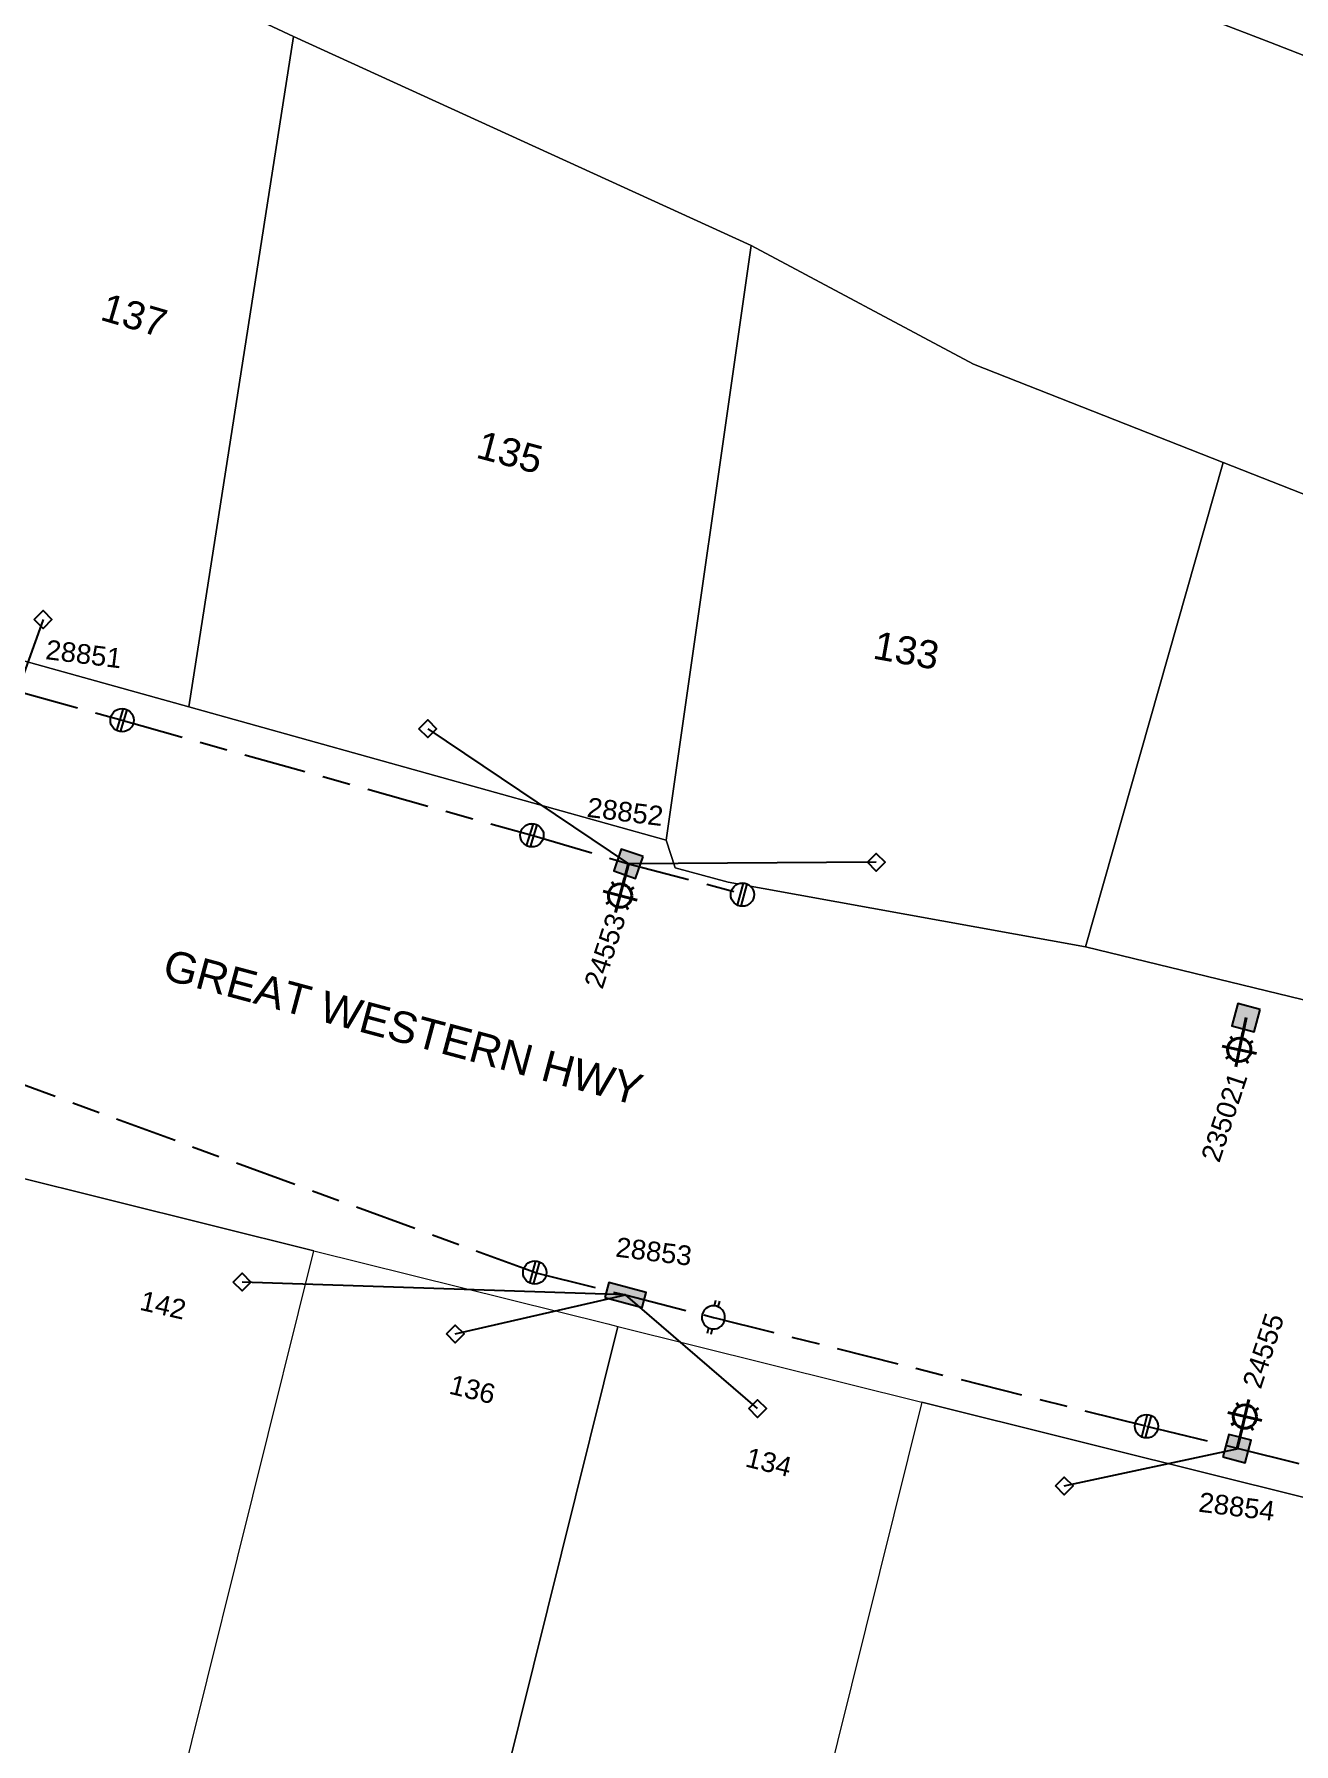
# Model space of a CAD drawing. Header units: metres. Extents: x 287062 to 288920, y 6261941 to 6263050.
# Drawn here: x 287905.2 to 287986.1, y 6262446 to 6262555.7 of the extents above; entities that cross this region are included whole.
import ezdxf
from ezdxf.enums import TextEntityAlignment as Align

# ---------------------------------------------------------------- set-up
doc = ezdxf.new("R2010")
doc.units = ezdxf.units.M
doc.linetypes.add('Cable Exist UG', pattern=[8.2, 4, -1.2, 1.8, -1.2])
doc.layers.get('0').update_dxf_attribs({"color": 6})
for name, color, linetype, lineweight in [('Cadastre Buildings_SP_EXT', 9, 'Continuous', 5), ('Cadastre Land Parcels_SP_EXT', 9, 'Continuous', 5), ('Cadastre Roads_SP_EXT', 9, 'Continuous', 5)]:
    doc.layers.add(name, color=color, linetype=linetype, lineweight=lineweight)
for name, color, linetype in [('Equip_LV_EXT', 7, 'Continuous'), ('Equip_SP_SL_EXT', 7, 'Continuous'), ('Mains_LV_EXT', 7, 'Continuous'), ('Services_SP_EXT', 7, 'Continuous'), ('SupportsUG_SP_LV_EXT', 7, 'Continuous'), ('SupportsUG_SP_LV_SL_EXT', 7, 'Continuous')]:
    doc.layers.add(name, color=color, linetype=linetype)
doc.styles.add('COLUMN_LABEL', font='arial.ttf')
doc.styles.add('iecARIAL', font='arial.ttf', dxfattribs={"height": 2})
doc.styles.add('POLE_LABEL', font='arial.ttf')
doc.styles.get("Standard").update_dxf_attribs({"font": 'arial.ttf'})

# ---------------------------------------------------------------- blocks, each defined once
blk = doc.blocks.new('COLUMN_EXT')
blk.add_hatch(color=256).paths.add_polyline_path([(-1.49, 1.48), (-1.49, -1.49), (1.48, -1.49), (1.48, 1.48)])
blk.add_lwpolyline([(-1.49, -1.49), (1.48, -1.49), (1.48, 1.48), (-1.49, 1.48)], close=True)
for tag, height, style, flags, p in [('ASSET_NUM', 2.5, 'COLUMN_LABEL', 8, (2, 2)), ('STRUCTURE_PLANT_NUMBER', 0.2, 'POLE_LABEL', 9, (1.81, 0.03)), ('STREET_CODE', 0.2, 'COLUMN_LABEL', 9, (1.81, -0.2))]:
    blk.add_attdef(tag, text='', height=height, dxfattribs=dict(style=style, flags=flags)).set_placement(p, align=Align.MIDDLE_LEFT)
at = {"flags": 1}
blk.add_attdef('Z', (1.81, -2.35), '', height=0.2, dxfattribs=at)
at = {"flags": 9}
for tag, p in [('COLUMN_TYPE', (1.81, -0.4)), ('OWNED_BY', (1.81, -0.6)), ('STATE', (1.81, -0.8)), ('USAGE', (1.81, -1)), ('STREETNAME', (1.81, -1.6)), ('SUBURB', (1.81, -1.8)), ('LEGEND', (1.81, -1.2)), ('LOCATION', (1.81, -1.4)), ('NOTES', (1.81, -2))]:
    blk.add_attdef(tag, text='', height=0.2, dxfattribs=at).set_placement(p, align=Align.MIDDLE_LEFT)
blk = doc.blocks.new('PILLAR_EXT')
blk.add_hatch(color=256).paths.add_polyline_path([(-2.475, 0.99), (-2.475, -0.99), (2.475, -0.99), (2.475, 0.99)])
blk.add_lwpolyline([(-2.475, -0.99), (2.475, -0.99), (2.475, 0.99), (-2.475, 0.99)], close=True)
at = {"style": 'iecARIAL', "flags": 8}
blk.add_attdef('ASSET_NUM', (1.5, 3.5), '', height=2.5, dxfattribs=at)
for tag, p, flags in [('OWNED_BY', (0, -0.2), 9), ('STATE', (0, -0.4), 9), ('SUPPORT_TYPE', (0, -0.6), 9), ('STREETNAME', (0, -1.8), 9), ('SUBURB', (0, -2), 1), ('USAGE', (0, -0.8), 9), ('LEGEND', (0, -1), 9), ('LOCATION', (0, -1.2), 9), ('NOTES', (0, -1.4), 9), ('PARENT', (0, -1.6), 9)]:
    blk.add_attdef(tag, p, '', height=0.2, dxfattribs=dict(flags=flags))
blk = doc.blocks.new('SL_LANTERN_EXT')
at = {"lineweight": 40}
for p, q in [((-1.46, 5.68), (-1.06, 5.28)), ((0, 1.97), (0, 6.47)), ((1.46, 5.68), (1.06, 5.28)), ((-2.25, 4.22), (2.25, 4.22)), ((-1.46, 2.76), (-1.06, 3.16)), ((0, 0), (0, 2.72)), ((1.46, 2.76), (1.06, 3.16))]:
    blk.add_line(p, q, dxfattribs=at)
blk.add_circle((0, 4.22), 1.5, dxfattribs=at)
at = {"style": 'iecARIAL', "flags": 8}
blk.add_attdef('ASSET_NUM', (1.5, 1.5), '', height=2.5, dxfattribs=at)
for tag, p, height, flags in [('OPERATING_VOLTAGE', (0.98, -1.65), 0.2, 9), ('ORIENTATION', (0.98, -1.85), 0.2, 9), ('OWNED_BY', (0.98, -2.05), 0.2, 9), ('STATE', (0.98, -2.25), 0.2, 9), ('CONSTRUCTED_VOLTAGE', (0.98, -0.65), 0.2, 9), ('CONTROL_TYPE', (0.98, -0.85), 0.2, 9), ('LANTERN_PURPOSE', (0.98, -1.05), 0.2, 9), ('LANTERN_TYPE', (0.98, -1.25), 0.2, 9), ('NO_PHASES', (0.98, -1.45), 0.2, 9), ('LNUMBER', (2.18, -3.25), 2.5, 8), ('USAGE', (0.98, -2.45), 0.2, 9), ('CEXIST', (0.98, -2.65), 0.2, 9), ('CNEW', (0.98, -2.85), 0.2, 9), ('CNUMBER', (0.98, -3.05), 0.2, 9), ('CREMOVE', (0.98, -3.25), 0.2, 9), ('CREPLACE', (0.98, -3.45), 0.2, 9), ('LKINGHEIGHT', (0.98, -3.65), 0.2, 9), ('LBRACKET', (0.98, -3.85), 0.2, 9), ('LBRACKETVOCAB', (0.98, -4.05), 0.2, 9), ('LCATEGORY', (0.98, -4.25), 0.2, 9), ('LCHARGE1', (0.98, -4.45), 0.2, 9), ('LCHARGE1PERCENT', (0.98, -4.65), 0.2, 9), ('LCHARGE2', (0.98, -4.85), 0.2, 9), ('LCHARGE2PERCENT', (0.98, -5.05), 0.2, 9), ('LCHARGE3', (0.98, -5.25), 0.2, 9), ('LCHARGE3PERCENT', (0.98, -5.45), 0.2, 9), ('LEXIST', (0.98, -5.65), 0.2, 9), ('LLAMP', (0.98, -5.85), 0.2, 9), ('LLAMPVOCAB', (0.98, -6.05), 0.2, 9), ('LMAST', (0.98, -6.25), 0.2, 9), ('LMASTVOCAB', (0.98, -6.45), 0.2, 9), ('LNEW', (0.98, -6.65), 0.2, 9), ('LANTNUMBER', (0.98, -6.85), 0.2, 9), ('LOUTREACH', (0.98, -7.25), 0.2, 9), ('LOUTREACHVOCAB', (0.98, -7.45), 0.2, 9), ('LRATECODE', (0.98, -7.65), 0.2, 9), ('LREMOVE', (0.98, -7.85), 0.2, 9), ('LREPLACE', (0.98, -8.05), 0.2, 9), ('LTYPE', (0.98, -8.25), 0.2, 9), ('LTYPEVOCAB', (0.98, -8.45), 0.2, 9), ('LEGEND', (0.98, -8.65), 0.2, 9), ('LOCATION', (0.98, -8.85), 0.2, 9), ('STREETNAME', (0.98, -9.25), 0.2, 9), ('SUBURB', (0.98, -9.45), 0.2, 1), ('NOTES', (0.98, -9.05), 0.2, 9)]:
    blk.add_attdef(tag, p, '', height=height, dxfattribs=dict(flags=flags))
blk = doc.blocks.new('CCP_EXT')
at = {"flags": 9}
for tag, p in [('STATE', (0, -1.8)), ('LEGEND', (0, -1.4)), ('LIFE_SUPPORT', (0, -1.6)), ('NOTES', (0, -2))]:
    blk.add_attdef(tag, text='', height=0.2, dxfattribs=at).set_placement(p, align=Align.MIDDLE_LEFT)
blk.add_wipeout([(0, 0.57), (0.57, 0), (0, -0.57), (-0.57, 0)])
blk.add_lwpolyline([(-0.57, 0), (0, 0.57), (0.57, 0), (0, -0.57), (-0.57, 0)])
at = {"flags": 1}
blk.add_attdef('Z', (0, 0), '', height=0.2, dxfattribs=at)
at = {"flags": 9}
for tag, p in [('CCP_TYPE', (0, 0)), ('CONSTRUCTED_VOLTAGE', (0, -0.2)), ('OPERATING_VOLTAGE', (0, -0.6)), ('ORIENTATION', (0, -0.8)), ('OWNED_BY', (0, -1)), ('NO_PHASES', (0, -0.4)), ('USAGE', (0, -1.2))]:
    blk.add_attdef(tag, text='', height=0.2, dxfattribs=at).set_placement(p, align=Align.MIDDLE_LEFT)
blk = doc.blocks.new('LV_UG_LINKS_CLOSED_EXT')
blk.add_wipeout([(-1.06, 1.06), (-1.18, 0.92), (-1.29, 0.76), (-1.37, 0.59), (-1.43, 0.42), (-1.48, 0.23), (-1.49, 0.05), (-1.49, -0.14), (-1.46, -0.33), (-1.41, -0.51), (-1.33, -0.68), (-1.24, -0.84), (-1.12, -0.99), (-0.99, -1.12), (-0.84, -1.24), (-0.68, -1.33), (-0.51, -1.41), (-0.33, -1.46), (-0.14, -1.49), (0.05, -1.49), (0.23, -1.48), (0.42, -1.43), (0.59, -1.37), (0.76, -1.29), (0.92, -1.18), (1.06, -1.06), (1.18, -0.92), (1.29, -0.76), (1.37, -0.59), (1.43, -0.42), (1.48, -0.23), (1.49, -0.05), (1.49, 0.14), (1.46, 0.33), (1.41, 0.51), (1.33, 0.68), (1.24, 0.84), (1.12, 0.99), (0.99, 1.12), (0.84, 1.24), (0.68, 1.33), (0.51, 1.41), (0.33, 1.46), (0.14, 1.49), (-0.05, 1.49), (-0.23, 1.48), (-0.42, 1.43), (-0.59, 1.37), (-0.76, 1.29), (-0.92, 1.18)])
for p, q in [((-0.25, -1.48), (-0.25, 1.48)), ((0.25, -1.48), (0.25, 1.48))]:
    blk.add_line(p, q)
blk.add_circle((0, 0), 1.5)
at = {"flags": 9}
for tag, p in [('ACTUAL_STATUS', (0, 0)), ('CONSTRUCTED_VOLTAGE', (0, -0.2)), ('OPERATING_VOLTAGE', (0, -0.6)), ('ORIENTATION', (0, -0.8)), ('STATE', (0, -1)), ('SWITCH_TYPE', (0, -1.2)), ('NO_PHASES', (0, -0.4)), ('USAGE', (0, -1.4)), ('NOTES', (0, -1.6))]:
    blk.add_attdef(tag, text='', height=0.2, dxfattribs=at).set_placement(p, align=Align.MIDDLE_LEFT)
at = {"flags": 1}
blk.add_attdef('Z', (0, 0), '', height=0.2, dxfattribs=at)
blk = doc.blocks.new('LV_UG_LINKS_OPEN_EXT')
for p, q in [((-0.25, 1.47), (-0.25, 2.22)), ((0.25, 1.47), (0.25, 2.22)), ((-0.25, -1.47), (-0.25, -2.22)), ((0.25, -1.47), (0.25, -2.22))]:
    blk.add_line(p, q)
at = {"flags": 9}
for tag, p in [('ACTUAL_STATUS', (0, 0)), ('CONSTRUCTED_VOLTAGE', (0, -0.2)), ('OPERATING_VOLTAGE', (0, -0.6)), ('ORIENTATION', (0, -0.8)), ('STATE', (0, -1)), ('SWITCH_TYPE', (0, -1.2)), ('NO_PHASES', (0, -0.4)), ('USAGE', (0, -1.4)), ('NOTES', (0, -1.6))]:
    blk.add_attdef(tag, text='', height=0.2, dxfattribs=at).set_placement(p, align=Align.MIDDLE_LEFT)
at = {"flags": 1}
blk.add_attdef('Z', (0, 0), '', height=0.2, dxfattribs=at)
blk.add_wipeout([(-0.25, 1.47), (-0.43, 1.43), (-0.61, 1.36), (-0.77, 1.28), (-0.93, 1.17), (-1.07, 1.05), (-1.19, 0.9), (-1.29, 0.75), (-1.38, 0.58), (-1.44, 0.4), (-1.48, 0.22), (-1.49, 0.03), (-1.49, -0.16), (-1.45, -0.34), (-1.4, -0.52), (-1.32, -0.69), (-1.23, -0.85), (-1.11, -1), (-0.98, -1.13), (-0.83, -1.24), (-0.66, -1.34), (-0.49, -1.41), (-0.31, -1.46), (-0.13, -1.49), (0.06, -1.49), (0.25, -1.47), (0.43, -1.43), (0.61, -1.36), (0.77, -1.28), (0.93, -1.17), (1.07, -1.05), (1.19, -0.9), (1.29, -0.75), (1.38, -0.58), (1.44, -0.4), (1.48, -0.22), (1.49, -0.03), (1.49, 0.16), (1.45, 0.34), (1.4, 0.52), (1.32, 0.69), (1.23, 0.85), (1.11, 1), (0.98, 1.13), (0.83, 1.24), (0.66, 1.34), (0.49, 1.41), (0.31, 1.46), (0.13, 1.49), (-0.06, 1.49)])
blk.add_lwpolyline([(0, -1.49, 1), (0, 1.49, 1)], format="xyb", close=True)

msp = doc.modelspace()

# ---------------------------------------------------------------- linework, layer by layer
at = {"layer": 'Cadastre Buildings_SP_EXT', "linetype": 'Continuous'}
msp.add_lwpolyline([(288015.9, 6262602.9), (288001.31, 6262606.64), (287986.39, 6262610.46), (287977.01, 6262558.15), (287984.57, 6262555.22), (287990.13, 6262553.06), (287992.16, 6262552.3), (288005.9, 6262547.19), (288015.9, 6262602.9)], close=True, dxfattribs=at)
at = {"layer": 'Cadastre Land Parcels_SP_EXT', "linetype": 'Continuous'}
for points in [[(287915.12, 6262512.55), (287921.84, 6262555.59), (287904.91, 6262563.54), (287895.59, 6262517.99), (287915.12, 6262512.55)], [(287915.12, 6262512.55), (287945.78, 6262503.99), (287951.23, 6262542.17), (287921.84, 6262555.59), (287915.12, 6262512.55)], [(287972.7, 6262497.14), (287981.54, 6262528.24), (287965.51, 6262534.55), (287951.23, 6262542.17), (287945.78, 6262503.99), (287946.35, 6262502.22), (287949.76, 6262501.3), (287972.7, 6262497.14)], [(288055.04, 6262476.63), (288059.13, 6262500.44), (288028.31, 6262509.85), (287981.54, 6262528.24), (287972.7, 6262497.14), (288022.97, 6262484.91), (288055.04, 6262476.63)], [(287911.4, 6262430.35), (287923.15, 6262477.62), (287903.57, 6262482.5), (287891.76, 6262435.23), (287886.96, 6262416.02), (287906.61, 6262411.12), (287911.4, 6262430.35)], [(287930.93, 6262425.48), (287911.4, 6262430.35), (287923.15, 6262477.62), (287942.03, 6262472.92), (287942.67, 6262472.76), (287930.93, 6262425.48)], [(287950.45, 6262420.62), (287930.93, 6262425.48), (287942.67, 6262472.76), (287962.19, 6262467.89), (287950.45, 6262420.62)], [(287950.45, 6262420.62), (287969.97, 6262415.75), (287985.94, 6262411.79), (287989.47, 6262410.91), (288001.92, 6262407.83), (288009.02, 6262406.07), (288020.76, 6262453.31), (288001.41, 6262458.13), (287982.01, 6262462.96), (287962.19, 6262467.89), (287950.45, 6262420.62)]]:
    msp.add_lwpolyline(points, close=True, dxfattribs=at)
msp.add_lwpolyline([(287904.91, 6262563.54), (287921.84, 6262555.59), (287951.23, 6262542.17), (287965.51, 6262534.55), (287981.54, 6262528.24), (288028.31, 6262509.85), (288059.13, 6262500.44), (288088.26, 6262491.55), (288095.39, 6262528.67), (288065.64, 6262535.94), (288063.79, 6262525.63), (288049.32, 6262531.02), (288034.85, 6262536.41), (288020.38, 6262541.8), (288005.9, 6262547.19), (287992.16, 6262552.3), (287990.13, 6262553.06), (287984.57, 6262555.22), (287977.01, 6262558.15)], dxfattribs=at)
at = {"layer": 'Mains_LV_EXT', "linetype": 'Cable Exist UG'}
msp.add_lwpolyline([(287982.52, 6262464.92), (287988.48, 6262463.43)], dxfattribs=at)

# ---------------------------------------------------------------- block references
at = {"layer": 'Equip_SP_SL_EXT', "xscale": 0.5, "yscale": 0.5, "zscale": 0.5}
for p, rotation in [((287943.35, 6262502.47), 165.3711853819209), ((287983.01, 6262492.59), 168.1438090608992), ((287982.44, 6262464.92), 346.5448394151577)]:
    msp.add_blockref('SL_LANTERN_EXT', p, dxfattribs=dict(at, rotation=rotation))
at = {"layer": 'SupportsUG_SP_LV_EXT', "xscale": 0.5, "yscale": 0.5, "zscale": 0.5, "rotation": 345.142321940113}
msp.add_blockref('PILLAR_EXT', (287943.16, 6262474.78), dxfattribs=at)
at = {"layer": 'SupportsUG_SP_LV_SL_EXT', "xscale": 0.5, "yscale": 0.5, "zscale": 0.5}
for p, rotation in [((287943.35, 6262502.47), 160.7928517036494), ((287983.01, 6262492.59), 165.1325975376003), ((287982.43, 6262464.92), 345.234659114559)]:
    msp.add_blockref('COLUMN_EXT', p, dxfattribs=dict(at, rotation=rotation))

# ---------------------------------------------------------------- texts
at = {"layer": 'Cadastre Land Parcels_SP_EXT'}
for s, height, rotation, p in [('137', 1.8, 343.7143, (287909.36, 6262537.42)), ('135', 1.8, 345.0355, (287933.49, 6262528.57)), ('133', 1.8, 349.8679, (287958.98, 6262515.66)), ('142', 1.26, 347.1392, (287911.91, 6262473.84)), ('136', 1.26, 346.1567, (287931.77, 6262468.46)), ('134', 1.26, 346.2602, (287950.79, 6262463.78))]:
    msp.add_text(s, height=height, rotation=rotation, dxfattribs=at).set_placement(p)
at = {"layer": 'Cadastre Roads_SP_EXT', "color": 7}
msp.add_text('GREAT WESTERN HWY', height=2, rotation=345.0355, dxfattribs=at).set_placement((287913.34, 6262495.1))
at = {"layer": 'Equip_SP_SL_EXT'}
for s, p in [('24553', (287941.68, 6262494.36)), ('235021', (287981.29, 6262483.22)), ('24555', (287983.95, 6262468.68))]:
    msp.add_text(s, height=1.26, rotation=71.8257, dxfattribs=at).set_placement(p)
at = {"layer": 'SupportsUG_SP_LV_EXT'}
msp.add_text('28853', height=1.26, rotation=352.958, dxfattribs=at).set_placement((287942.48, 6262477.25))
at = {"layer": 'SupportsUG_SP_LV_SL_EXT'}
for s, p in [('28851', (287905.88, 6262515.62)), ('28852', (287940.64, 6262505.49)), ('28854', (287979.91, 6262460.87))]:
    msp.add_text(s, height=1.26, rotation=352.958, dxfattribs=at).set_placement(p)

# ---------------------------------------------------------------- next in the draw order: block references
at = {"layer": 'Services_SP_EXT'}
for p in [(287905.77, 6262518.16), (287930.47, 6262511.14), (287959.27, 6262502.57), (287918.55, 6262475.61), (287932.24, 6262472.28), (287951.65, 6262467.48), (287971.34, 6262462.52)]:
    msp.add_blockref('CCP_EXT', p, dxfattribs=at)

# ---------------------------------------------------------------- next in the draw order: linework, layer by layer
at = {"layer": 'Cadastre Roads_SP_EXT', "linetype": 'Continuous'}
for points in [[(288022.97, 6262484.91), (287972.7, 6262497.14), (287949.76, 6262501.3), (287946.35, 6262502.22), (287945.78, 6262503.99), (287915.12, 6262512.55), (287895.59, 6262517.99), (287874.38, 6262523.91), (287858.67, 6262528.29), (287830.19, 6262536.57), (287823.84, 6262539.64), (287808.33, 6262547.15), (287795.21, 6262555.9), (287786.16, 6262533.98), (287777.83, 6262513.81)], [(287777.83, 6262513.81), (287797.82, 6262508.83), (287822.22, 6262502.76), (287838.49, 6262498.71), (287854.76, 6262494.65), (287871.02, 6262490.6), (287887.3, 6262486.55), (287903.57, 6262482.5), (287923.15, 6262477.62), (287942.03, 6262472.92), (287942.67, 6262472.76), (287962.19, 6262467.89), (287982.01, 6262462.96), (288001.41, 6262458.13)]]:
    msp.add_lwpolyline(points, dxfattribs=at)
at = {"layer": 'Services_SP_EXT'}
for points in [[(287905.77, 6262518.16), (287904.12, 6262513.55)], [(287959.27, 6262502.57), (287943.35, 6262502.47)]]:
    msp.add_lwpolyline(points, dxfattribs=at)

# ---------------------------------------------------------------- next in the draw order: block references
at = {"layer": 'Equip_LV_EXT', "xscale": 0.5, "yscale": 0.5, "zscale": 0.5}
for name, p, rotation in [('LV_UG_LINKS_CLOSED_EXT', (287910.84, 6262511.69), 342.670627831907), ('LV_UG_LINKS_CLOSED_EXT', (287937.16, 6262504.3), 342.5946973573894), ('LV_UG_LINKS_CLOSED_EXT', (287950.67, 6262500.49), 345.2731748460707), ('LV_UG_LINKS_CLOSED_EXT', (287937.34, 6262476.22), 344.6704323896791), ('LV_UG_LINKS_OPEN_EXT', (287948.81, 6262473.34), 345.0613898175405), ('LV_UG_LINKS_CLOSED_EXT', (287976.62, 6262466.35), 345.0613898175405)]:
    msp.add_blockref(name, p, dxfattribs=dict(at, rotation=rotation))

# ---------------------------------------------------------------- next in the draw order: linework, layer by layer
at = {"layer": 'Mains_LV_EXT', "linetype": 'Cable Exist UG'}
for points in [[(287904.12, 6262513.55), (287910.84, 6262511.69)], [(287910.84, 6262511.69), (287937.16, 6262504.3)], [(287937.16, 6262504.3), (287943.35, 6262502.47)], [(287943.35, 6262502.47), (287950.68, 6262500.55)], [(287937.34, 6262476.22), (287875.57, 6262498.88), (287872.94, 6262499.49)], [(287937.34, 6262476.22), (287943.16, 6262474.78)], [(287943.16, 6262474.78), (287948.81, 6262473.34)], [(287948.81, 6262473.34), (287976.62, 6262466.35)], [(287976.62, 6262466.35), (287982.52, 6262464.92)]]:
    msp.add_lwpolyline(points, dxfattribs=at)
at = {"layer": 'Services_SP_EXT'}
for points in [[(287930.47, 6262511.14), (287943.35, 6262502.47)], [(287943.16, 6262474.78), (287918.55, 6262475.61)], [(287932.24, 6262472.28), (287943.16, 6262474.78)], [(287951.65, 6262467.48), (287943.16, 6262474.78)], [(287971.34, 6262462.52), (287982.52, 6262464.92)]]:
    msp.add_lwpolyline(points, dxfattribs=at)

doc.saveas('drawing.dxf')
